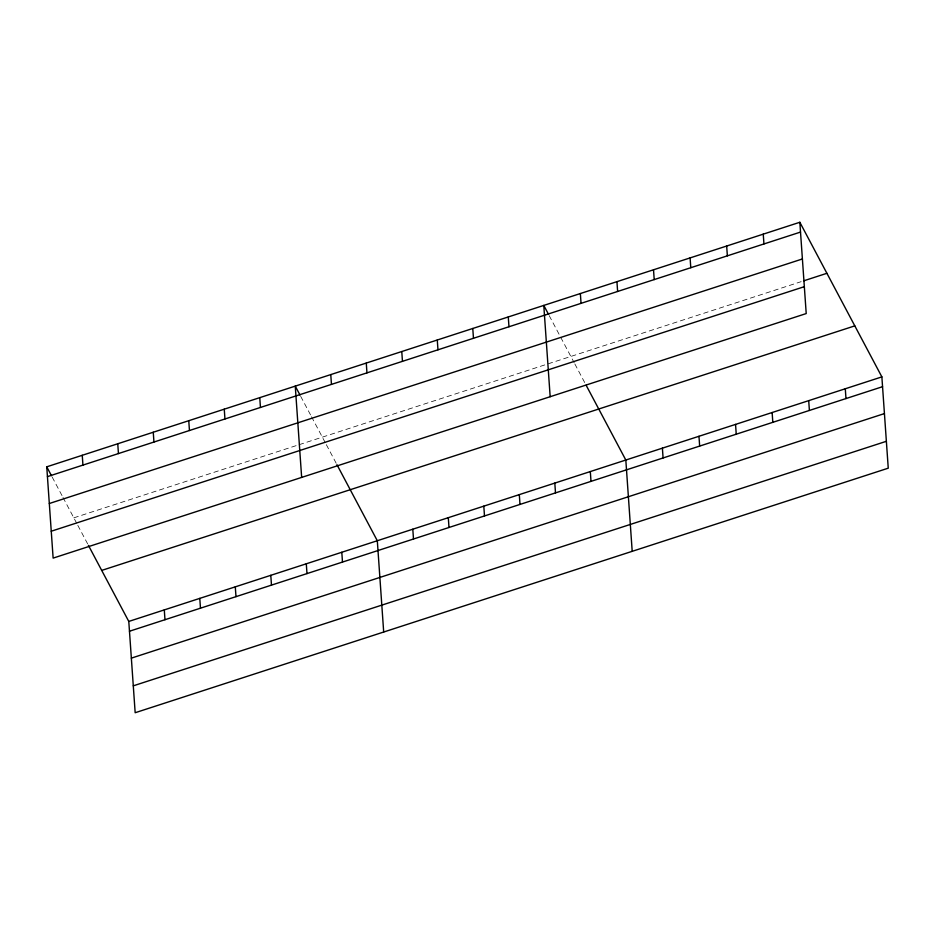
<?xml version="1.0" encoding="UTF-8"?>
<svg xmlns="http://www.w3.org/2000/svg" width="935" height="935" viewBox="0 0 935 935"><rect width="100%" height="100%" fill="white"/><g stroke="black" fill="none" stroke-linecap="round" stroke-linejoin="round"><path stroke-width="0.7" stroke-dasharray="4.67 3.51" d="M73.818 517.838L297.762 445.118M299.13 444.686L801.166 281.657M549.196 315.621L574.172 362.698M574.838 363.949L584.796 382.731M300.684 396.323L310.829 415.456M311.507 416.729L325.66 443.4M326.327 444.651L336.284 463.433M52.161 477.025L62.318 496.158M62.996 497.432L77.138 524.103M77.804 525.353L87.773 544.123"/><path stroke-width="1.4" d="M799.834 222.273L806.215 313.564L53.131 558.113L46.75 466.822L799.834 222.273L881.869 376.887L888.25 468.178L135.166 712.727L128.785 621.436L88.428 545.385M47.44 476.628L800.512 232.079M49.321 503.509L802.394 258.972M803.866 280.781L826.902 273.3M51.25 531.22L804.334 286.671M101.716 570.408L854.8 325.871M128.785 621.436L881.869 376.887M129.474 631.242L882.546 386.693M131.356 658.135L884.428 413.586M133.284 685.834L886.368 441.297M548.518 314.347L543.784 305.418L550.166 396.709M586.128 385.232L625.819 460.032L632.2 551.323M300.006 395.049L295.261 386.12L301.654 477.411M336.951 464.683L377.308 540.734L383.689 632.025M46.75 466.822L51.483 475.751M845.287 388.773L845.976 398.579M808.705 400.647L809.394 410.453M763.252 234.147L763.942 243.953M772.135 412.522L772.813 422.328M726.67 246.034L727.36 255.828M735.553 424.408L736.242 434.214M690.1 257.908L690.778 267.714M698.971 436.283L699.66 446.089M653.518 269.783L654.208 279.588M662.401 448.157L663.079 457.963M616.936 281.657L617.626 291.463M580.366 293.543L581.044 303.349M590.312 471.567L591.002 481.373M554.817 483.091L555.495 492.897M508.278 316.942L508.967 326.747M519.311 494.627L520 504.433M472.783 328.477L473.461 338.283M483.804 506.151L484.494 515.956M437.276 340.001L437.966 349.807M448.309 517.674L448.987 527.48M401.769 351.537L402.459 361.342M412.802 529.21L413.492 539.016M366.275 363.06L366.952 372.866M330.768 374.584L331.458 384.39M341.801 552.269L342.49 562.075M306.294 563.793L306.984 573.599M259.766 397.644L260.444 407.45M270.799 575.329L271.477 585.123M224.26 409.179L224.949 418.985M235.293 586.853L235.982 596.659M188.765 420.703L189.443 430.509M199.786 598.377L200.476 608.182M153.258 432.227L153.948 442.033M164.291 609.912L164.969 619.718M117.752 443.763L118.441 453.568M82.257 455.287L82.934 465.092"/></g></svg>
